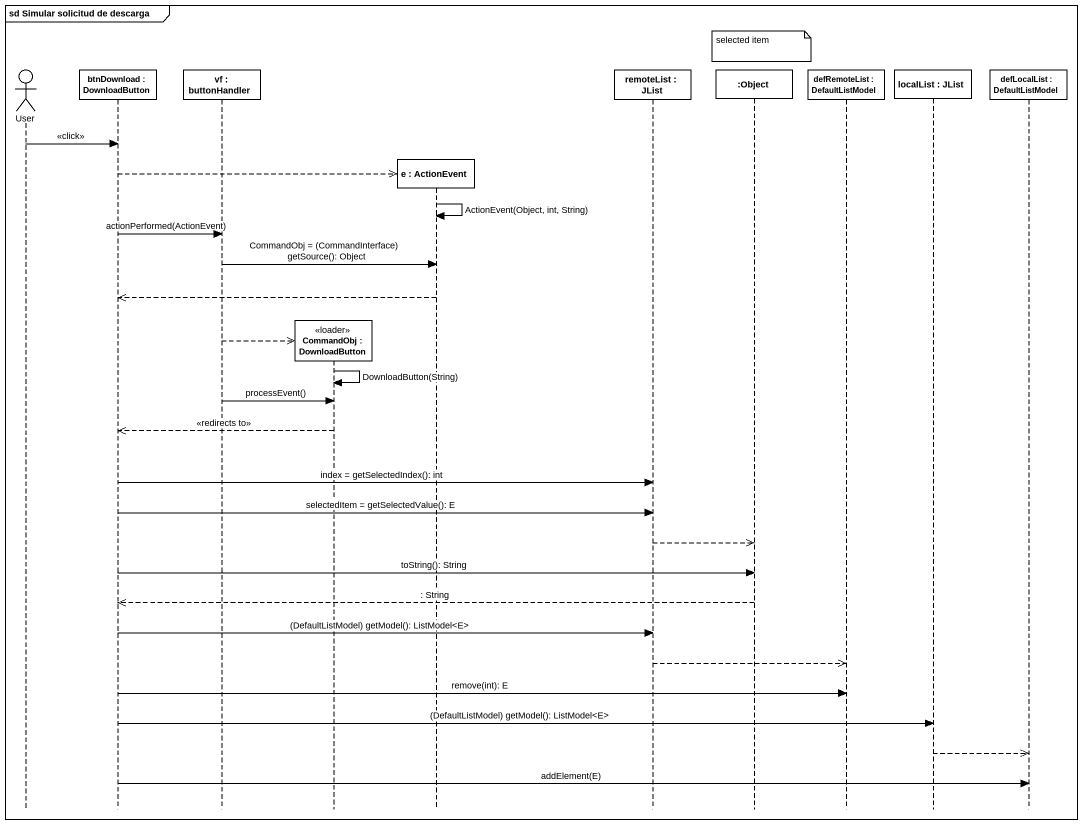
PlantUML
@startuml
mainframe sd Simular solicitud de descarga
hide footbox
actor User
participant "btnDownload : DownloadButton" as btnDownload
participant "vf : buttonHandler" as vf
participant "CommandObj : DownloadButton" as CommandObj <<loader>>
participant "e : ActionEvent" as e
participant "remoteList : JList" as remoteList
participant ":Object" as Object_
participant "defRemoteList : DefaultListModel" as defRemoteList
participant "localList : JList" as localList
participant "defLocalList : DefaultListModel" as defLocalList

note over Object_ : selected item
User -> btnDownload : <<click>>
btnDownload -->> e **
e -> e : ActionEvent(Object, int, String)
btnDownload -> vf : actionPerformed(ActionEvent)
vf -> e : CommandObj = (CommandInterface) getSource(): Object
e -->> btnDownload
vf -->> CommandObj **
CommandObj -> CommandObj : DownloadButton(String)
vf -> CommandObj : processEvent()
CommandObj -->> btnDownload : <<redirects to>>
btnDownload -> remoteList : index = getSelectedIndex(): int
btnDownload -> remoteList : selectedItem = getSelectedValue(): E
remoteList -->> Object_
btnDownload -> Object_ : toString(): String
Object_ -->> btnDownload : : String
btnDownload -> remoteList : (DefaultListModel) getModel(): ListModel<E>
remoteList -->> defRemoteList
btnDownload -> defRemoteList : remove(int): E
btnDownload -> localList : (DefaultListModel) getModel(): ListModel<E>
localList -->> defLocalList
btnDownload -> defLocalList : addElement(E)
@enduml
